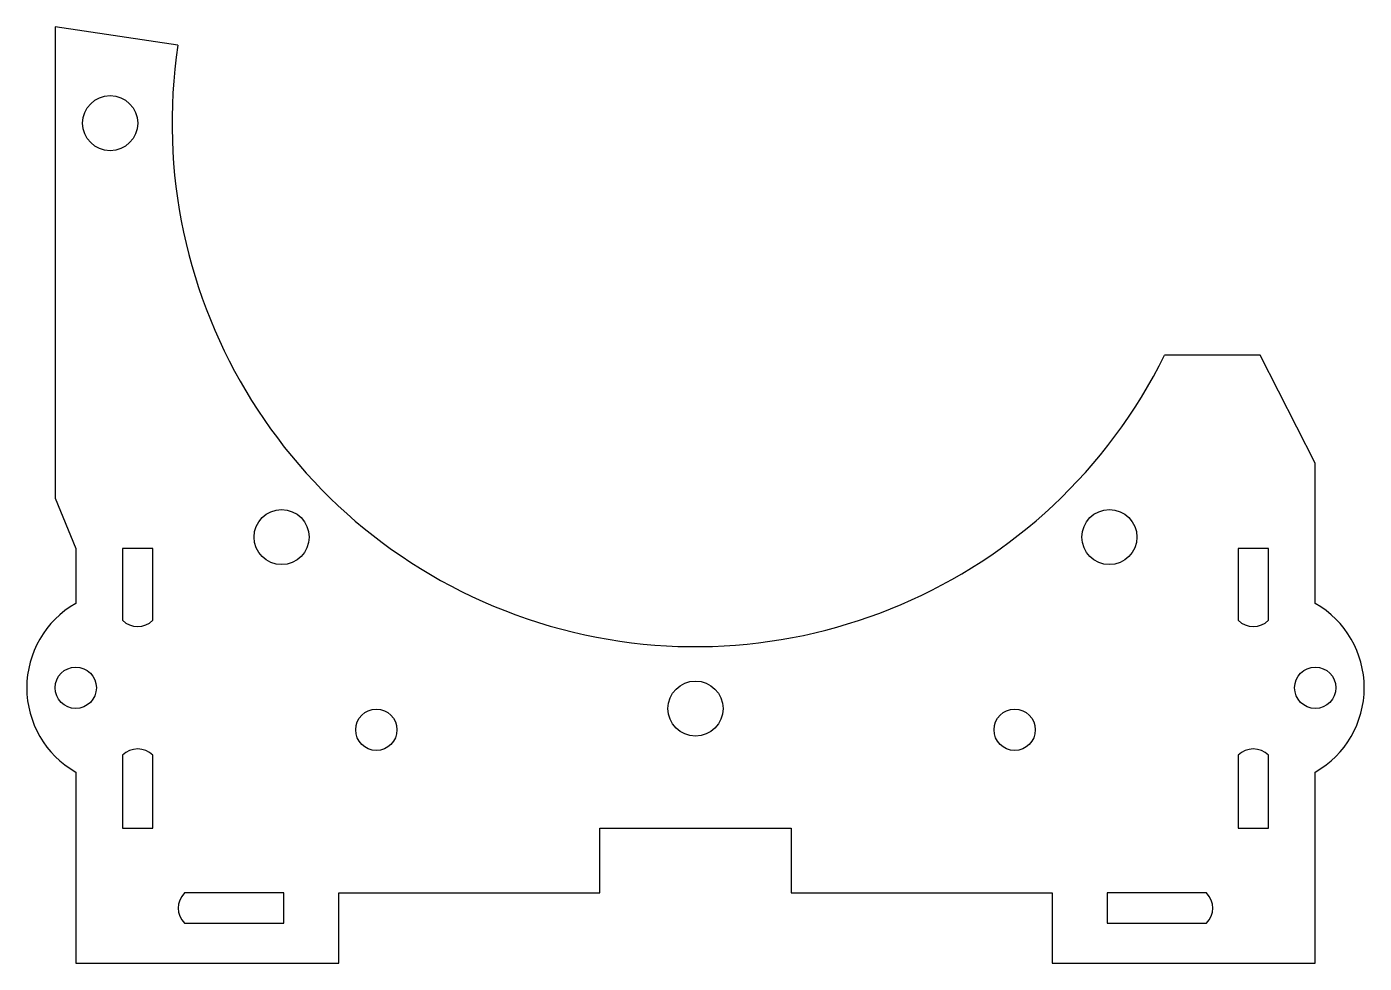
# Model space of a CAD drawing. Header units: millimetres. Extents: x -48.6 to 48.6, y -5 to 63.
import ezdxf

# ---------------------------------------------------------------- set-up
doc = ezdxf.new("R2010")
doc.units = ezdxf.units.MM

msp = doc.modelspace()

# ---------------------------------------------------------------- linework, layer by layer
at = {"color": 7, "linetype": 'Continuous', "lineweight": 25}
for p, q in [((-46.5, 63), (-46.5, 28.773)), ((-37.577, 61.657), (-46.5, 63)), ((41, 39.153), (34.061, 39.153)), ((45, 31.317), (41, 39.153)), ((45, 21.129), (45, 31.317)), ((-46.5, 28.773), (-45, 25.11)), ((-45, 25.11), (-45, 21.129)), ((-39.4, 25.11), (-41.6, 25.11)), ((-41.6, 25.11), (-41.6, 19.91)), ((-39.4, 19.91), (-39.4, 25.11)), ((41.6, 25.11), (39.4, 25.11)), ((39.4, 25.11), (39.4, 19.91)), ((41.6, 19.91), (41.6, 25.11)), ((-41.6, 10.11), (-41.6, 4.81)), ((-39.4, 4.81), (-39.4, 10.11)), ((39.4, 10.11), (39.4, 4.81)), ((41.6, 4.81), (41.6, 10.11)), ((-45, 8.89), (-45, -4.99)), ((45, -4.99), (45, 8.89)), ((-41.6, 4.81), (-39.4, 4.81)), ((-6.949, 4.81), (6.949, 4.81)), ((-6.949, 0.11), (-6.949, 4.81)), ((6.949, 4.81), (6.949, 0.11)), ((39.4, 4.81), (41.6, 4.81)), ((-29.9, 0.11), (-37.1, 0.11)), ((-29.9, -2.09), (-29.9, 0.11)), ((-25.9, 0.11), (-6.949, 0.11)), ((-25.9, -4.99), (-25.9, 0.11)), ((6.949, 0.11), (25.9, 0.11)), ((25.9, 0.11), (25.9, -4.99)), ((29.9, 0.11), (29.9, -2.09)), ((37.1, 0.11), (29.9, 0.11)), ((-37.1, -2.09), (-29.9, -2.09)), ((29.9, -2.09), (37.1, -2.09)), ((-45, -4.99), (-25.9, -4.99)), ((25.9, -4.99), (45, -4.99))]:
    msp.add_line(p, q, dxfattribs=at)
for centre, radius in [((-42.5, 56), 2), ((-30.052, 25.948), 2), ((30.052, 25.948), 2), ((-45, 15.01), 1.5), ((45, 15.01), 1.5), ((0, 13.5), 2), ((-23.174, 11.96), 1.5), ((23.174, 11.96), 1.5)]:
    msp.add_circle(centre, radius, dxfattribs=at)
for centre, radius, start, end in [((0, 56), 38, 171.43911, 333.68191), ((-41.513, 15.009), 7.043, 119.67316, 240.32684), ((41.513, 15.009), 7.043, 299.67316, 60.32684), ((-40.5, 21.01), 1.556, 225, 315), ((40.5, 21.01), 1.556, 225, 315), ((-40.5, 9.01), 1.556, 45, 135), ((40.5, 9.01), 1.556, 45, 135), ((-36, -0.99), 1.556, 135, 225), ((36, -0.99), 1.556, 315, 45)]:
    msp.add_arc(centre, radius, start, end, dxfattribs=at)

doc.saveas('drawing.dxf')
